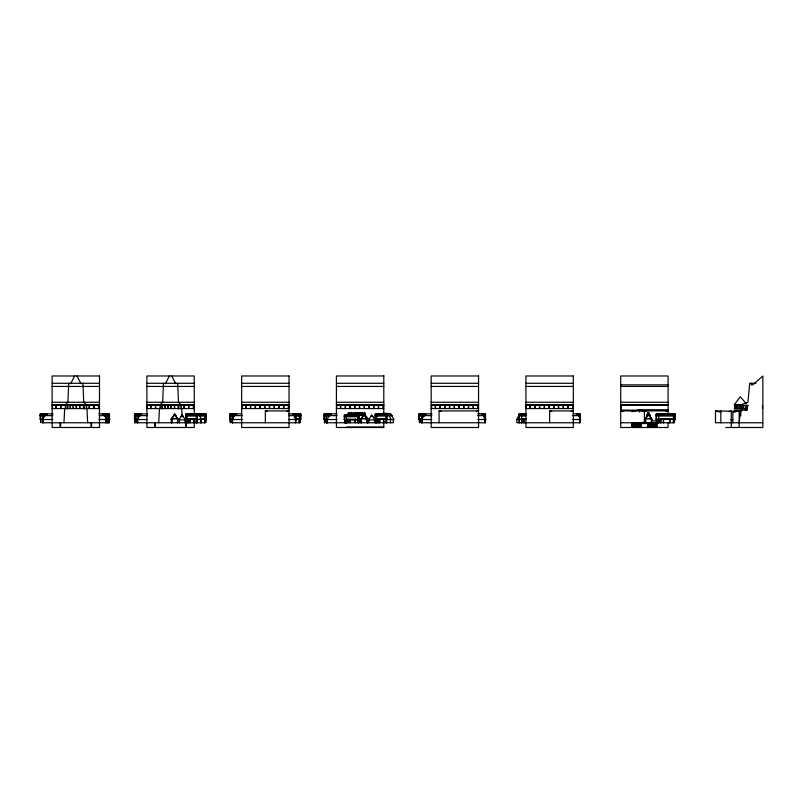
<?xml version="1.0" encoding="UTF-8"?>
<svg xmlns="http://www.w3.org/2000/svg" width="803" height="803" viewBox="0 0 803 803"><rect width="100%" height="100%" fill="white"/><g stroke="black" fill="none" stroke-linecap="round" stroke-linejoin="round"><path stroke-width="1.2" d="M63.969 422.759L64.672 408.546M64.832 405.395L67.904 402.263L68.697 383.282M67.572 408.948L67.753 405.395M158.733 422.759L159.436 408.546M159.596 405.395L162.668 402.263L163.461 383.282M162.336 408.948L162.517 405.395M739.161 422.759L740.737 408.546L740.737 415.874M747.583 405.395L747.061 410.132L741.831 410.132M70.674 383.744L74.609 375.975M165.438 383.744L169.373 375.975M44.978 415.583L42.77 419.527L52.747 419.527M139.742 415.583L137.534 419.527L147.501 419.527M181.036 416.436L179.099 419.919L185.212 419.919L183.295 416.476M234.506 415.583L232.298 419.527L242.265 419.527M329.27 415.583L327.062 419.527L337.029 419.527M370.464 416.436L372.943 416.486L371.679 414.91L368.627 419.919L374.74 419.919L372.823 416.476M424.034 415.583L421.826 419.527L431.793 419.527M518.798 415.583L516.59 419.527L521.699 419.527M644.939 419.527L647.85 414.318L648.975 414.318L651.303 418.483M720.532 412.18L720.823 410.915L720.823 422.759M648.443 414.358L652.086 419.427L648.443 414.87L644.789 419.427L648.443 414.338L649.818 415.573L648.443 413.836L647.248 415.824M286.922 411.447L289.03 410.915L265.341 410.915L265.341 422.759M476.45 411.447L478.558 410.915L439.07 410.915L439.07 422.759M571.214 411.447L573.322 410.915L549.633 410.915L549.633 422.759M631.921 411.668L639.66 409.731L668.086 409.731M642.29 411.447L644.397 410.915L644.397 422.759M665.978 411.447L668.086 410.915L620.709 410.915L622.807 411.447M729.154 411.447L731.262 410.915L731.262 427.497M383.794 375.975L336.417 375.975L336.417 427.497L383.794 427.497L383.794 421.364M52.125 383.282L99.502 383.282M146.889 383.282L194.266 383.282M241.653 383.282L289.03 383.282M336.417 383.282L383.794 383.282M431.181 383.282L478.558 383.282M525.945 383.282L573.322 383.282M755.904 383.282L749.691 383.282L747.934 402.263L741.169 404.692L741.199 408.546M620.709 384.858L668.086 384.858M52.125 386.434L99.502 386.434M146.889 386.434L194.266 386.434M241.653 386.434L289.03 386.434M336.417 386.434L383.794 386.434M431.181 386.434L478.558 386.434M525.945 386.434L573.322 386.434M620.709 386.434L668.086 386.434M52.125 402.263L99.502 402.263M146.889 402.263L194.266 402.263M241.653 402.263L289.03 402.263M336.417 402.263L383.794 402.263M431.181 402.263L478.558 402.263M525.945 402.263L573.322 402.263M620.709 402.263L668.086 402.263M52.125 404.692L99.502 404.692M146.889 404.692L194.266 404.692M241.653 404.692L289.03 404.692M336.417 404.692L383.794 404.692M431.181 404.692L478.558 404.692M525.945 404.692L573.322 404.692M620.709 404.692L668.086 404.692M742.394 404.692L734.243 404.692L740.326 396.792L746.298 403.708M52.125 405.395L99.502 405.395M146.889 405.395L194.266 405.395M241.653 405.395L289.03 405.395M336.417 405.395L383.794 405.395M431.181 405.395L478.558 405.395M525.945 405.395L573.322 405.395M620.709 405.395L668.086 405.395M734.243 405.395L748.346 405.395M52.125 408.546L99.502 408.546M146.889 408.546L194.266 408.546M241.653 408.546L289.03 408.546M336.417 408.546L383.794 408.546M431.181 408.546L478.558 408.546M525.945 408.546L573.322 408.546M734.243 408.546L747.061 408.546M620.709 410.132L639.409 410.132M734.243 410.132L740.737 410.132M762.85 422.759L715.473 422.759L715.473 410.915L741.269 411.447M349.345 412.652L348.823 412.511L349.345 412.511L349.345 415.703M351.533 412.652L351.001 412.511L351.533 412.511L351.533 415.703M353.711 412.652L353.19 412.511L353.711 412.511L353.711 415.703M355.9 412.652L355.368 412.511L355.9 412.511L355.9 415.703M358.078 412.652L357.556 412.511L358.078 412.511L358.088 422.759M360.266 412.652L359.734 412.511L360.266 412.511L360.005 415.703L360.005 412.511M362.444 412.652L361.922 412.511L362.444 412.511L362.183 415.703L362.183 412.511M364.632 412.652L364.11 412.511L364.632 412.511L364.632 415.703M382.88 413.364L387.618 413.364L387.618 415.151M648.312 413.435L649.587 415.292L648.412 413.806M53.179 413.836L40.15 413.836L40.15 419.427L43.703 419.427M98.789 413.836L109.459 413.836L109.459 419.427L105.896 419.427M147.531 413.836L134.502 413.836L134.502 419.427L138.056 419.427M241.823 413.836L229.678 413.836L229.678 419.427L233.231 419.427M288.909 413.836L300.864 413.836L300.864 419.427L294.942 419.427M337.059 413.836L324.031 413.836L324.031 419.427L327.584 419.427M348.02 413.806L365.355 413.806M431.994 413.836L418.795 413.836L418.795 419.427L422.398 419.427M477.875 413.836L485.544 413.836L485.544 419.427M526.527 413.836L518.768 413.836L518.768 419.427L525.975 419.427M573.051 413.836L580.308 413.836L580.308 419.427M40.15 414.358L47.257 414.338M102.955 414.338L109.459 414.338M134.502 414.338L141.609 414.358M185.664 414.338L197.317 414.358M198.03 414.338L206.321 414.358M229.678 414.358L236.785 414.338M292.463 414.358L300.864 414.338M324.031 414.338L331.137 414.358M348.632 414.318L364.592 414.318L368.617 419.527L366.218 419.527M375.192 414.338L386.845 414.358M418.795 414.338L426.002 414.358M481.991 414.338L485.544 414.358M518.768 414.338L525.975 414.358M576.674 414.358L580.308 414.338M656.111 414.338L675.072 414.358M348.02 415.091L365.355 415.091M344.306 415.352L365.355 415.281L365.355 413.435L348.02 413.435L348.02 415.292M40.15 415.623L52.827 415.623M99.07 415.623L109.459 415.623M134.502 415.623L147.591 415.623M185.664 415.623L206.321 415.623M229.678 415.623L242.355 415.623M288.598 415.623L294.34 415.623L292.754 413.836L294.34 415.623M296.126 415.623L300.864 415.623M324.031 415.623L337.119 415.623M375.192 415.623L389.104 415.623L387.518 413.836L389.104 415.623M389.294 415.623L391.884 415.623L390.298 413.836L391.884 415.623M418.795 415.623L431.884 415.623M477.574 415.623L483.868 415.623L485.935 419.527L477.966 419.527M518.768 415.623L525.975 415.623M572.338 415.623L578.632 415.623L577.046 413.836L578.632 415.623M656.111 415.623L675.072 415.623M40.15 415.824L44.888 415.824M104.139 415.824L109.459 415.824M134.502 415.824L140.425 415.824M185.664 415.824L197.317 415.824M199.214 415.824L206.321 415.824M229.678 415.824L234.416 415.824M296.126 415.824L300.864 415.824M324.031 415.824L329.953 415.824M375.192 415.824L386.845 415.824M418.795 415.824L424.797 415.824M518.768 415.824L525.975 415.824M656.111 415.824L675.072 415.824M344.306 416.486L359.332 416.486M344.306 416.657L359.332 416.657M40.501 418.544L40.812 422.759L40.501 414.87M106.277 418.544L106.086 422.759L106.277 416.095M107.973 418.544L107.652 422.759M109.128 418.544L108.806 422.759M185.884 418.544L186.075 422.759M187.139 418.544L187.34 422.759M196.404 418.544L196.213 422.759M197.116 418.544L197.006 422.759M204.835 418.544L204.524 422.759M205.99 418.544L205.668 422.759L205.99 414.87M230.029 418.544L230.341 422.759L230.029 414.87M295.685 418.544L295.363 422.759M299.378 418.544L299.067 422.759M300.533 418.544L300.212 422.759L300.533 416.095M375.402 418.544L375.603 422.759M385.741 418.544L385.932 422.759M386.634 418.544L386.444 422.759M419.196 418.544L419.557 422.759L419.196 414.87M421.535 418.544L421.896 422.759M485.213 418.544L484.892 422.759M519.17 418.544L519.531 422.759M656.463 418.544L656.784 422.759M673.587 418.544L673.265 422.759M674.741 418.544L674.42 422.759L674.741 416.095M134.854 418.775L135.577 418.775M171.842 418.775L177.503 418.775M187.34 418.775L196.344 418.815M324.382 418.775L325.105 418.775M326.43 418.775L327.162 418.775M361.37 418.775L367.031 418.775M484.55 418.775L485.323 418.775M579.314 418.775L579.977 418.775M645.662 418.775L651.323 418.775M105.394 418.815L107.873 418.815M199.786 418.815L204.735 418.815M295.564 418.815L299.278 418.815M376.737 418.815L385.872 418.815M521.629 418.815L526.477 418.815M658.631 418.815L673.486 418.815M344.587 419.056L344.838 422.759M359.071 419.056L358.821 422.759M40.15 419.236L43.703 419.236M105.896 419.236L109.459 419.176M134.502 419.176L138.056 419.236M185.664 419.176L197.317 419.236M200.399 419.236L206.321 419.176M229.678 419.176L233.231 419.236M294.942 419.236L300.864 419.236M324.031 419.236L327.584 419.176M346.304 419.286L358.088 419.286M375.192 419.236L386.845 419.236M418.795 419.176L422.398 419.236M518.768 419.236L525.975 419.236M656.111 419.236L675.072 419.236M200.399 419.427L206.321 419.427L206.321 413.836L185.664 413.836L185.664 419.427L197.317 419.427L197.317 413.836M98.91 419.527L109.941 419.527L108.847 417.57M196.103 419.527L201.643 419.527L199.455 415.623M288.438 419.527L296.407 419.527L294.219 415.623M344.306 419.608L346.816 419.608M361.46 419.527L358.62 419.527L358.62 422.759M385.631 419.527L393.952 419.527L391.764 415.623M572.73 419.527L580.699 419.527L578.511 415.623M645.18 419.527L645.502 422.759M730.79 419.608L732.838 419.608M344.306 419.658L359.332 419.658M652.036 420.872L659.444 420.872M383.563 422.288L386.133 422.288M204.835 422.759L136.901 422.759L136.901 418.544L137.223 422.759M299.378 422.759L232.077 422.759L232.077 418.544L232.398 422.759M421.535 422.759L485.323 422.759L485.323 418.544M620.709 422.759L673.587 422.759M346.655 427.025L383.794 427.025M725.711 427.497L762.85 427.497L762.85 375.975L752.843 384.858L751.267 384.858L751.267 383.282M715.473 410.915L720.733 412.23M646.505 411.447L639.66 409.731L639.66 412.1M549.633 410.915L551.741 411.447M439.07 410.915L441.178 411.447M265.341 410.915L267.449 411.447M362.956 415.824L364.15 413.836L365.526 415.573L364.15 414.338L360.497 419.427L364.15 414.87L367.794 419.427L364.15 414.358M173.438 415.824L174.622 413.836L175.998 415.573L174.622 414.338L170.969 419.427L174.622 414.87L178.266 419.427L174.622 414.358M388.983 415.623L391.171 419.527M104.691 415.623L106.879 419.527M171.782 375.975L175.716 383.744M77.018 375.975L80.952 383.744M181.558 405.395L178.487 402.263L177.694 383.282M181.709 408.546L182.13 416.837M178.637 405.395L178.818 408.948M86.794 405.395L83.723 402.263L82.93 383.282M86.945 408.546L87.657 422.759M83.873 405.395L84.054 408.948M762.539 405.395L762.539 408.546M746.86 408.546L746.86 410.132M746.368 405.395L746.368 408.546M746.047 405.395L746.047 408.546M745.325 408.546L745.325 410.132M743.759 405.395L743.759 408.546M743.437 405.395L743.437 408.546M742.394 408.546L742.394 410.132M742.313 408.546L742.313 410.132M741.862 405.395L741.862 408.546M741.269 405.395L741.269 408.546M740.567 408.546L740.567 411.708M740.316 405.395L740.316 408.546M739.995 405.395L739.995 408.546M739.161 427.497L739.161 410.915L732.838 412.501L732.838 422.759M737.967 405.395L737.967 408.546M737.656 405.395L737.656 408.546M737.134 405.395L737.134 408.546M736.823 405.395L736.823 408.546M735.759 405.395L735.759 408.546M735.438 405.395L735.438 408.546M735.257 405.395L735.257 408.546M734.936 405.395L734.936 408.546M673.486 415.854L673.486 422.759M669.893 422.759L669.893 418.544L669.572 422.759M668.086 414.468L668.086 375.975L620.709 375.975L620.709 427.497L668.086 427.497L668.086 422.759M663.569 422.759L663.569 418.544L663.258 422.759M660.889 422.759L660.889 418.544L660.568 422.759M658.831 422.759L658.831 418.544L658.52 422.759M658.631 415.854L658.631 422.759M656.995 422.759L656.984 427.497M656.643 422.759L656.643 427.497M656.463 416.095L656.463 422.759M656.011 422.759L656.011 427.497M655.128 422.759L655.128 427.497M654.043 422.759L654.043 427.497M652.849 422.759L652.849 427.497M651.604 427.497L651.635 418.544L645.221 418.544L645.18 422.759M651.323 418.544L651.323 422.759M650.42 422.759L650.42 427.497M649.356 422.759L649.356 427.497M648.493 422.759L648.493 427.497M647.891 422.759L647.891 427.497M647.599 422.759L647.589 427.497M645.662 418.544L645.662 422.759M644.628 422.759L644.628 420.872L644.157 422.759M641.206 422.759L641.206 427.497M640.904 422.759L640.904 427.497M640.302 422.759L640.302 427.497M639.439 422.759L639.439 427.497M638.375 422.759L638.375 427.497M637.18 422.759L637.18 427.497M635.946 422.759L635.946 427.497M634.751 422.759L634.751 427.497M633.667 422.759L633.667 427.497M632.784 422.759L632.784 427.497M632.142 422.759L632.142 427.497M631.81 422.759L631.81 427.497M631.79 422.759L631.79 427.497M621.1 405.395L621.1 408.546M579.977 418.544L580.017 422.759L516.841 422.759L516.841 419.527M579.796 416.095L579.796 422.759M579.656 418.544L579.656 422.759M573.011 405.395L573.011 408.546M572.609 405.395L572.609 408.546M568.183 405.395L568.183 408.546M567.872 405.395L567.872 408.546M563.445 405.395L563.445 408.546M563.134 405.395L563.134 408.546M558.707 405.395L558.707 408.546M558.396 405.395L558.396 408.546M553.97 405.395L553.97 408.546M553.658 405.395L553.658 408.546M549.232 405.395L549.232 408.546M548.921 405.395L548.921 408.546M544.494 405.395L544.494 408.546M544.183 405.395L544.183 408.546M539.757 405.395L539.757 408.546M539.445 405.395L539.445 408.546M535.019 405.395L535.019 408.546M534.708 405.395L534.708 408.546M530.281 405.395L530.281 408.546M529.97 405.395L529.97 408.546M526.256 405.395L526.336 408.546M524.208 422.759L524.208 418.544L523.847 422.759M521.87 422.759L521.87 418.544L521.508 422.759M521.629 415.854L521.629 422.759M519.17 416.095L519.17 422.759M485.213 416.095L485.112 422.759L485.032 418.544M483.958 415.854L483.958 417.831M478.247 405.395L478.247 408.546M478.166 405.395L478.166 408.546M477.845 405.395L477.845 408.546M473.419 405.395L473.419 408.546M473.108 405.395L473.108 408.546M468.681 405.395L468.681 408.546M468.37 405.395L468.37 408.546M463.943 405.395L463.943 408.546M463.632 405.395L463.632 408.546M459.206 405.395L459.206 408.546M458.894 405.395L458.894 408.546M454.468 405.395L454.468 408.546M454.157 405.395L454.157 408.546M449.73 405.395L449.73 408.546M449.419 405.395L449.419 408.546M444.992 405.395L444.992 408.546M444.681 405.395L444.681 408.546M440.255 405.395L440.255 408.546M439.944 405.395L439.944 408.546M435.517 405.395L435.517 408.546M435.206 405.395L435.206 408.546M431.572 405.395L431.572 408.546M431.492 405.395L431.492 408.546M422.077 419.527L422.077 422.759M421.655 415.854L421.655 422.759M421.013 418.544L421.013 422.759L420.772 418.544M393.269 419.527L393.269 422.759L326.43 422.759L326.43 418.544L326.751 422.759M390.78 415.834L390.78 413.836L375.192 413.836L375.192 419.427L386.845 419.427L386.845 413.836M390.489 419.527L390.489 422.759M386.634 416.095L386.634 422.759M385.872 415.854L385.872 422.759M383.794 375.503L383.794 414.468M383.663 422.759L383.663 418.544L383.463 422.759M383.483 405.395L383.402 408.546M383.081 405.395L383.081 408.546M379.779 422.759L379.779 418.544L379.578 422.759M378.665 405.395L378.665 408.546M378.343 405.395L378.343 408.546M378.123 422.759L378.123 418.544L377.932 422.759M376.868 422.759L376.868 418.544L376.667 422.759M376.737 415.854L376.737 422.759M375.402 416.095L375.402 422.759M374.459 419.919L374.459 422.759M373.917 405.395L373.917 408.546M373.606 405.395L373.606 408.546M369.179 405.395L369.179 408.546M368.868 405.395L368.868 408.546M368.898 419.919L368.898 422.759M367.593 419.527L367.523 422.759M367.342 422.759L367.342 418.544L360.928 418.544L360.928 422.759L361.059 418.544M367.302 418.815L367.162 422.759M367.031 418.544L367.031 422.759M364.442 405.395L364.442 408.546M364.371 412.511L364.371 415.703M364.13 405.395L364.13 408.546M361.37 418.544L361.37 422.759M361.25 418.544L361.25 422.759M359.704 405.395L359.704 408.546M359.393 405.395L359.393 408.546M359.071 415.813L359.061 422.759M358.158 422.759L358.158 419.056L357.907 422.759M357.817 412.511L357.817 415.703M355.639 412.511L355.639 415.703M355.227 422.759L355.227 419.056L354.976 422.759M354.966 405.395L354.966 408.546M354.655 405.395L354.655 408.546M353.45 412.511L353.45 415.703M351.272 412.511L351.272 415.703M350.228 405.395L350.228 408.546M350.218 422.759L350.218 419.056L349.967 422.759M349.917 405.395L349.917 408.546M349.084 412.511L349.084 415.703M348.09 422.759L348.09 419.056L347.84 422.759M346.464 422.759L346.464 419.056L346.213 422.759M346.304 415.813L346.304 422.759M345.963 419.527L345.963 422.759M345.691 419.527L345.691 422.759M345.491 405.395L345.491 408.546M345.521 419.527L345.521 422.759M345.18 405.395L345.18 408.546M344.587 415.813L344.587 422.759M340.753 405.395L340.753 408.546M340.442 405.395L340.442 408.546M336.808 405.395L336.728 408.546M327.192 419.176L327.313 422.759M327.162 418.544L327.162 422.759M326.841 418.544L326.951 422.759M326.54 415.854L326.54 422.759M325.105 418.544L325.105 422.759L324.382 422.759L324.442 413.836M324.793 414.87L324.693 422.759M299.278 415.854L299.278 422.759M296.016 413.836L296.016 419.427M295.725 419.527L295.725 422.759L295.685 416.095M294.43 415.854L294.43 417.831M288.719 405.395L288.719 408.546M288.638 405.395L288.638 408.546M288.317 405.395L288.317 408.546M283.901 405.395L283.901 408.546M283.579 405.395L283.579 408.546M279.153 405.395L279.153 408.546M278.842 405.395L278.842 408.546M274.415 405.395L274.415 408.546M274.104 405.395L274.104 408.546M269.678 405.395L269.678 408.546M269.366 405.395L269.366 408.546M264.94 405.395L264.94 408.546M264.629 405.395L264.629 408.546M260.202 405.395L260.202 408.546M259.891 405.395L259.891 408.546M255.464 405.395L255.464 408.546M255.153 405.395L255.153 408.546M250.727 405.395L250.727 408.546M250.416 405.395L250.416 408.546M245.989 405.395L245.989 408.546M245.678 405.395L245.678 408.546M242.044 405.395L242.044 408.546M241.964 405.395L241.964 408.546M232.549 419.527L232.549 422.759M232.187 415.854L232.187 422.759M204.735 415.854L204.735 422.759M201.141 422.759L201.141 418.544L200.82 422.759M200.961 419.527L200.961 422.759M197.116 416.095L197.116 422.759M196.705 418.544L196.705 422.759M196.344 415.854L196.344 422.759M194.266 414.468L194.266 375.975L146.889 375.975L146.889 427.497L194.266 427.497L194.266 421.364M194.135 422.759L194.135 418.544L193.935 422.759M193.955 405.395L193.955 408.546M193.643 405.395L193.643 408.546M193.322 405.395L193.322 408.546M190.251 422.759L190.251 418.544L190.05 422.759M188.906 405.395L188.906 408.546M188.585 405.395L188.585 408.546M188.595 422.759L188.595 418.544L188.404 422.759M187.209 415.854L187.209 422.759M186.366 422.759L186.366 427.497M185.884 414.87L185.764 427.497M184.931 419.919L184.931 422.759M184.168 405.395L184.168 408.546M183.847 405.395L183.847 408.546M181.398 405.395L181.398 408.546M181.087 405.395L181.087 408.546M179.37 419.919L179.37 422.759M178.497 405.395L178.497 408.546M178.176 405.395L178.176 408.546M177.774 422.759L177.814 418.544L171.4 418.544L171.4 422.759M177.503 418.544L177.503 422.759M174.693 405.395L174.693 408.546M174.371 405.395L174.371 408.546M171.842 418.544L171.842 422.759M171.722 418.544L171.722 422.759M171.531 418.544L171.461 422.759M171.24 405.395L171.24 408.546M170.919 405.395L170.919 408.546M168.148 405.395L168.148 408.546M167.837 405.395L167.837 408.546M165.207 405.395L165.207 408.546M164.896 405.395L164.896 408.546M162.407 405.395L162.407 408.546M162.096 405.395L162.096 408.546M160.47 405.395L160.47 408.546M160.158 405.395L160.158 408.546M155.732 405.395L155.732 408.546M155.421 405.395L155.421 408.546M155.381 422.759L155.381 427.497M154.778 422.759L154.778 427.497M150.994 405.395L150.994 408.546M150.683 405.395L150.683 408.546M147.28 405.395L147.2 408.546M137.785 419.527L137.785 422.759M137.012 415.854L137.012 422.759M135.577 418.544L135.577 422.759L134.854 422.759L134.914 413.836M135.265 414.87L135.165 422.759M109.258 419.527L109.258 422.759L42.549 422.759L42.549 418.544L42.87 422.759M109.128 414.87L109.128 422.759M107.873 415.854L107.873 422.759M106.488 413.836L106.488 419.427M105.835 418.544L105.835 422.759M105.504 415.854L105.504 417.831M99.191 405.395L99.191 408.546M98.879 405.395L98.879 408.546M98.558 405.395L98.558 408.546M94.142 405.395L94.142 408.546M93.821 405.395L93.821 408.546M91.602 422.759L91.602 427.497M91 422.759L91 427.497M89.404 405.395L89.404 408.546M89.083 405.395L89.083 408.546M86.634 405.395L86.634 408.546M86.322 405.395L86.322 408.546M83.733 405.395L83.733 408.546M83.412 405.395L83.412 408.546M79.929 405.395L79.929 408.546M79.607 405.395L79.607 408.546M76.476 405.395L76.476 408.546M76.155 405.395L76.155 408.546M73.384 405.395L73.384 408.546M73.073 405.395L73.073 408.546M70.443 405.395L70.443 408.546M70.132 405.395L70.132 408.546M67.643 405.395L67.643 408.546M67.332 405.395L67.332 408.546M65.705 405.395L65.705 408.546M65.394 405.395L65.394 408.546M60.968 405.395L60.968 408.546M60.657 405.395L60.657 408.546M60.616 422.759L60.616 427.497M60.014 422.759L60.014 427.497M56.23 405.395L56.23 408.546M55.919 405.395L55.919 408.546M52.436 405.395L52.436 408.546M43.021 419.527L43.021 422.759M42.659 415.854L42.659 422.759M182.151 414.91L180.936 416.436L183.415 416.486L182.151 414.91M648.754 412.511L646.485 415.703L648.754 412.511M46.373 413.836L44.787 415.623L46.373 413.836M141.137 413.836L139.551 415.623L141.137 413.836M235.901 413.836L234.315 415.623L235.901 413.836M330.665 413.836L329.079 415.623L330.665 413.836M425.429 413.836L423.843 415.623L425.429 413.836M648.071 412.511L650.34 415.703L648.071 412.511M99.502 375.975L52.125 375.975L52.125 427.497L99.502 427.497L99.502 375.975M289.03 375.975L241.653 375.975L241.653 427.497L289.03 427.497L289.03 375.975M478.558 375.975L431.181 375.975L431.181 427.497L478.558 427.497L478.558 375.975M573.322 375.975L525.945 375.975L525.945 427.497L573.322 427.497L573.322 375.975M675.072 413.836L656.111 413.836L656.111 419.427L675.072 419.427L675.072 413.836M359.332 414.91L344.306 414.91L344.306 419.828L359.332 419.828L359.332 414.91M647.288 422.448L641.507 422.448L641.507 423.552L647.288 423.552L647.288 422.448M483.868 415.573L482.282 413.836L483.868 415.573M199.576 415.573L197.99 413.836L199.576 415.573M104.812 415.573L103.226 413.836L104.812 415.573M741.54 408.546L741.54 405.395L741.51 408.546"/></g></svg>
